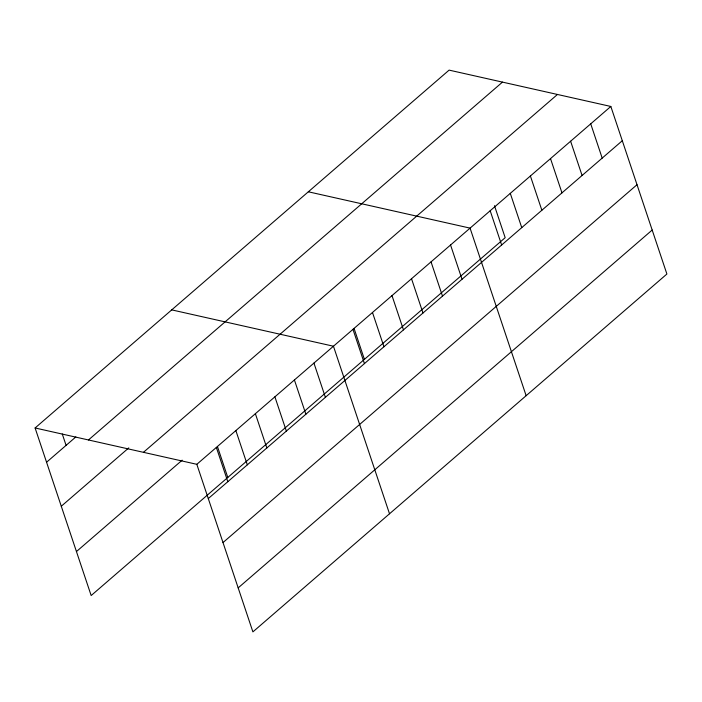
<?xml version="1.0" encoding="UTF-8"?>
<svg xmlns="http://www.w3.org/2000/svg" width="702" height="702" viewBox="0 0 702 702"><rect width="100%" height="100%" fill="white"/><g stroke="black" fill="none" stroke-linecap="round" stroke-linejoin="round"><path stroke-width="1.05" d="M35.1 427.974L449.104 70.121L610.837 106.458L666.9 274.026L252.895 631.879L196.823 464.312L35.1 427.974L91.163 595.542L505.177 237.688L494.471 205.695M46.56 462.241L75.842 436.934M88.47 439.961L502.474 82.116M61.285 506.23L128.782 447.885M143.454 452.316L557.467 94.463M76.448 551.553L182.169 460.17M196.823 464.312L610.837 106.458M208.292 498.569L622.297 140.725M223.008 542.558L637.012 184.714M238.171 587.89L652.184 230.037M308.345 191.795L470.068 228.124L526.14 395.691M171.718 309.88L333.45 346.218L389.513 513.785M590.724 123.842L602.184 158.099M570.612 141.216L582.081 175.482M550.508 158.599L561.969 192.866M530.396 175.983L541.865 210.249M510.284 193.366L521.753 227.623M490.18 210.749L501.64 245.007M450.552 244.998L462.021 279.256M431.037 261.864L442.497 296.13M411.521 278.738L422.981 313.004M391.997 295.603L403.466 329.87M372.481 312.478L383.95 346.744M354.045 328.369L364.408 359.363M352.966 329.343L364.426 363.61M313.934 363.083L325.395 397.35M294.41 379.957L305.879 414.224M274.894 396.823L286.363 431.089M255.379 413.697L266.839 447.964M235.863 430.572L247.323 464.829M217.418 446.454L227.79 477.448M216.348 447.437L227.808 481.704M62.259 433.95L66.085 445.366"/></g></svg>
